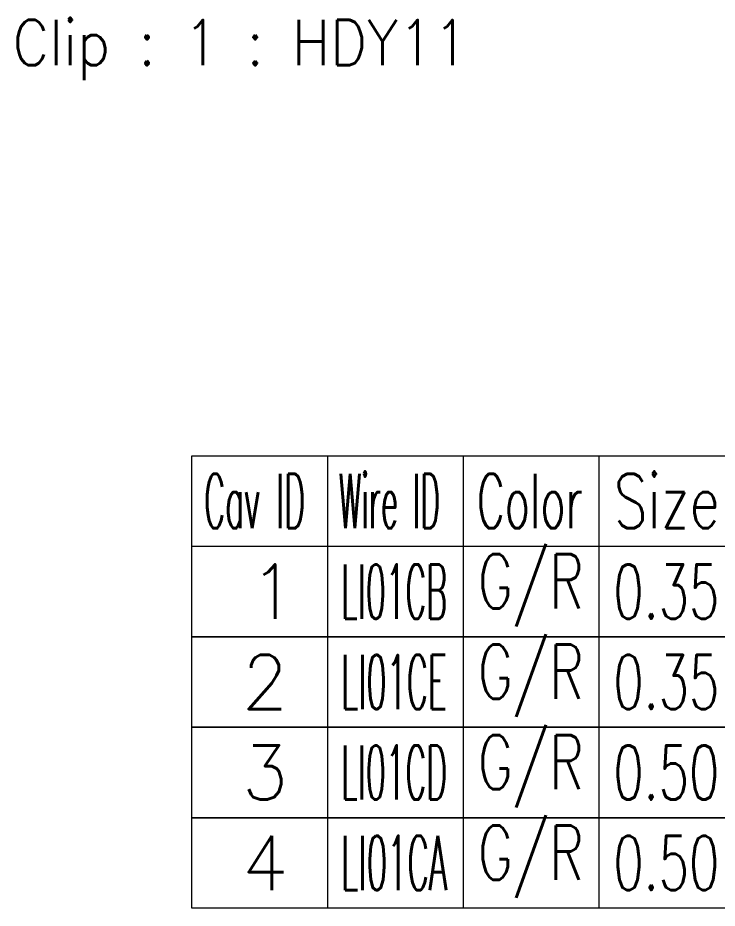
# Model space of a CAD drawing. Header units: inches. Extents: x 47316 to 59086, y 3141 to 11743.
# Drawn here: x 51040.49 to 51079.12, y 11128.42 to 11177.63 of the extents above; entities that cross this region are included whole.
import ezdxf

# ---------------------------------------------------------------- set-up
doc = ezdxf.new("R2010")
doc.units = ezdxf.units.IN
doc.header["$MEASUREMENT"] = 0
doc.styles.add('样式 100', font='SimSun.ttf', dxfattribs={"width": 0.7, "height": 3.5})

msp = doc.modelspace()

# ---------------------------------------------------------------- linework, layer by layer
at = {"color": 102, "linetype": 'Continuous', "lineweight": 15}
for p, q in [((51050.104, 11153.419), (51132.604, 11153.419)), ((51050.104, 11148.419), (51050.104, 11153.419)), ((51050.104, 11148.419), (51132.604, 11148.419)), ((51057.604, 11143.419), (51057.604, 11148.419)), ((51065.104, 11143.419), (51065.104, 11148.419)), ((51072.604, 11143.419), (51072.604, 11148.419)), ((51057.604, 11138.419), (51057.604, 11143.419)), ((51065.104, 11138.419), (51065.104, 11143.419)), ((51072.604, 11138.419), (51072.604, 11143.419)), ((51057.604, 11133.419), (51057.604, 11138.419)), ((51065.104, 11133.419), (51065.104, 11138.419)), ((51072.604, 11133.419), (51072.604, 11138.419)), ((51057.604, 11128.419), (51057.604, 11133.419)), ((51065.104, 11128.419), (51065.104, 11133.419)), ((51072.604, 11128.419), (51072.604, 11133.419))]:
    msp.add_line(p, q, dxfattribs=at)
at = {"color": 7, "linetype": 'Continuous', "lineweight": 15}
for p, q in [((51057.604, 11148.419), (51057.604, 11153.419)), ((51065.104, 11148.419), (51065.104, 11153.419)), ((51072.604, 11148.419), (51072.604, 11153.419))]:
    msp.add_line(p, q, dxfattribs=at)
at = {"color": 102, "linetype": 'Continuous', "lineweight": 15}
for points in [[(51050.104, 11143.419), (51050.104, 11148.419), (51132.604, 11148.419), (51132.604, 11143.419)], [(51050.104, 11138.419), (51050.104, 11143.419), (51132.604, 11143.419), (51132.604, 11138.419)], [(51050.104, 11133.419), (51050.104, 11138.419), (51132.604, 11138.419), (51132.604, 11133.419)], [(51050.104, 11128.419), (51050.104, 11133.419), (51132.604, 11133.419), (51132.604, 11128.419)]]:
    msp.add_lwpolyline(points, close=True, dxfattribs=at)

# ---------------------------------------------------------------- texts
at = {"color": 42, "linetype": 'Continuous', "lineweight": 15, "insert": (51040.197, 11177.509), "char_height": 2.5, "width": 30.10714, "attachment_point": 1, "style": '样式 100'}
msp.add_mtext('\\Fromans.shx;\\W0.9000000000;\\T1.0000000000;\\o\\lClip : 1 : HDY11', dxfattribs=at)
at = {"color": 7, "linetype": 'Continuous', "lineweight": 15, "char_height": 3, "attachment_point": 1, "style": '样式 100'}
for s, insert, width in [('\\Fromans.shx;\\W0.4292452830;\\T1.0000000000;\\o\\lCav ID', (51050.788, 11152.419), 6.5), ('\\Fromans.shx;\\W0.4026548673;\\T1.0000000000;\\o\\lWire ID', (51058.219, 11152.419), 6.5), ('\\Fromans.shx;\\W0.5687500000;\\T1.0000000000;\\o\\lColor', (51065.848, 11152.419), 6.5), ('\\Fromans.shx;\\W0.7222222222;\\T1.0000000000;\\o\\lSize', (51073.414, 11152.419), 6.5), ('\\Fromans.shx;\\W1.0000000000;\\T1.0000000000;\\o\\l1', (51053.283, 11147.419), 2.85714), ('\\Fromans.shx;\\W1.0000000000;\\T1.0000000000;\\o\\l2', (51052.854, 11142.419), 2.85714), ('\\Fromans.shx;\\W1.0000000000;\\T1.0000000000;\\o\\l3', (51052.854, 11137.419), 2.85714), ('\\Fromans.shx;\\W1.0000000000;\\T1.0000000000;\\o\\l4', (51052.854, 11132.419), 2.85714)]:
    msp.add_mtext(s, dxfattribs=dict(at, insert=insert, width=width))
at = {"color": 140, "linetype": 'Continuous', "lineweight": 15, "char_height": 3, "width": 6.5, "attachment_point": 1, "style": '样式 100'}
for insert in [(51065.909, 11147.99), (51065.909, 11142.99), (51065.909, 11137.99), (51065.909, 11132.99)]:
    msp.add_mtext('\\Fromans.shx;\\W0.7109375000;\\T1.0000000000;\\o\\lG/R', dxfattribs=dict(at, insert=insert))
at = {"color": 21, "linetype": 'Continuous', "lineweight": 15, "char_height": 3, "width": 6.5, "attachment_point": 1, "style": '样式 100'}
for s, insert in [('\\Fromans.shx;\\W0.4252336449;\\T1.0000000000;\\o\\lLI01CB', (51058.347, 11147.419)), ('\\Fromans.shx;\\W0.6500000000;\\T1.0000000000;\\o\\l0.35', (51073.383, 11147.419)), ('\\Fromans.shx;\\W0.4333333333;\\T1.0000000000;\\o\\lLI01CE', (51058.352, 11142.419)), ('\\Fromans.shx;\\W0.6500000000;\\T1.0000000000;\\o\\l0.35', (51073.383, 11142.419)), ('\\Fromans.shx;\\W0.4252336449;\\T1.0000000000;\\o\\lLI01CD', (51058.347, 11137.419)), ('\\Fromans.shx;\\W0.6500000000;\\T1.0000000000;\\o\\l0.50', (51073.383, 11137.419)), ('\\Fromans.shx;\\W0.4375000000;\\T1.0000000000;\\o\\lLI01CA', (51058.354, 11132.419)), ('\\Fromans.shx;\\W0.6500000000;\\T1.0000000000;\\o\\l0.50', (51073.383, 11132.419))]:
    msp.add_mtext(s, dxfattribs=dict(at, insert=insert))

doc.saveas('drawing.dxf')
